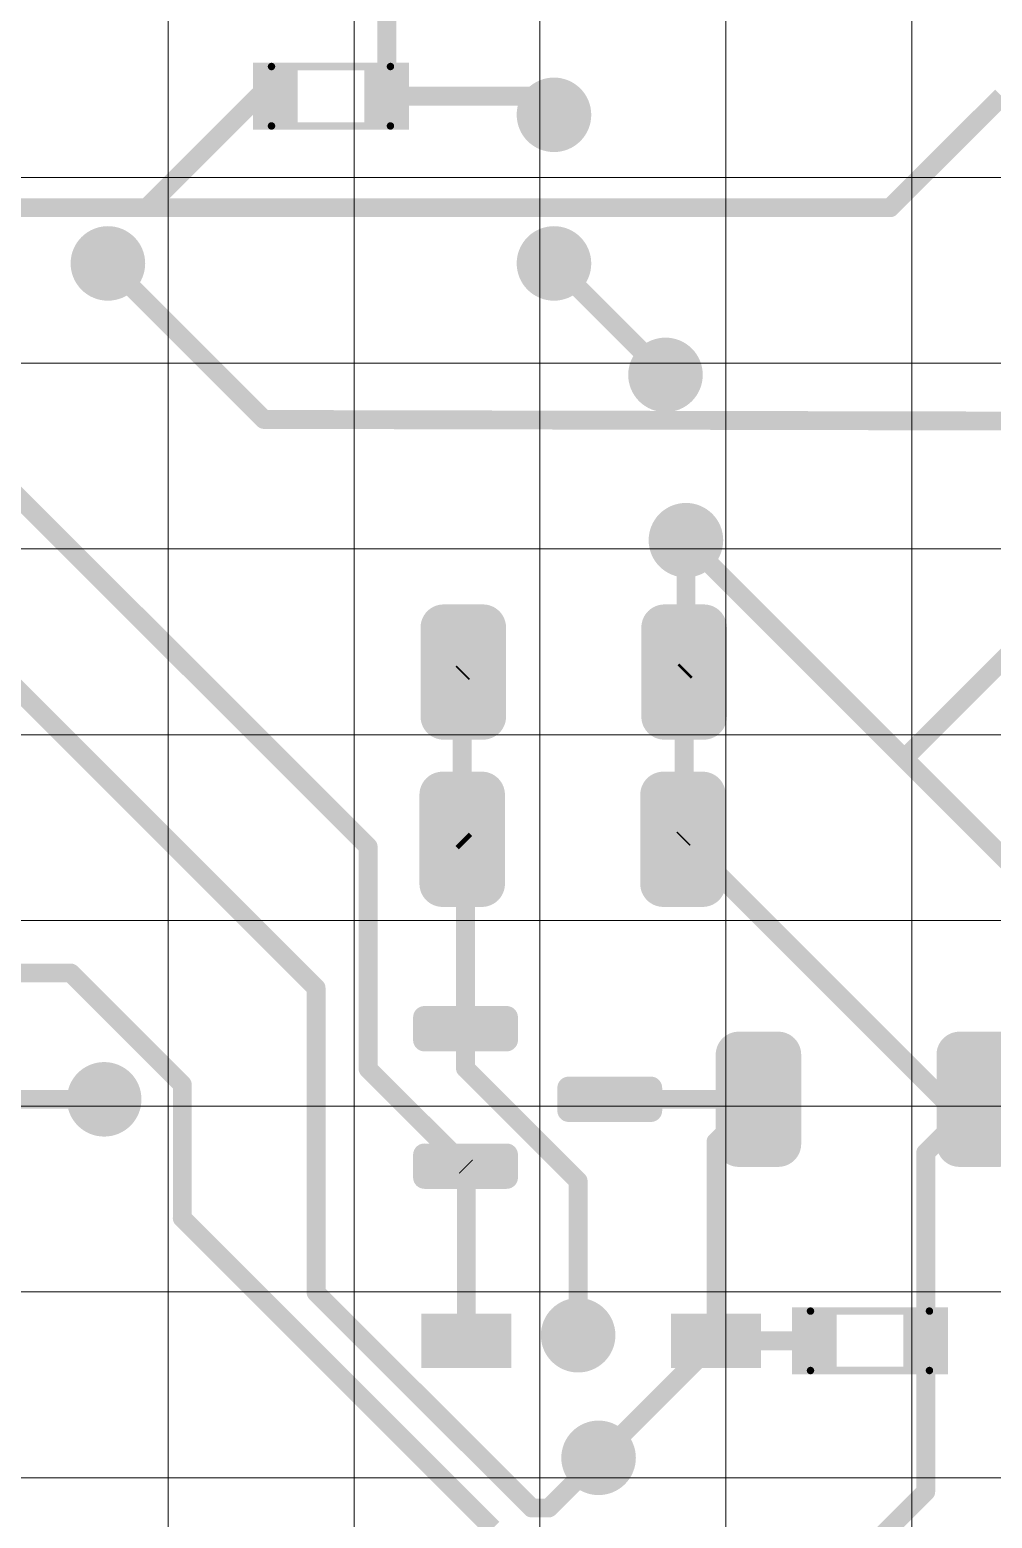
# Model space of a CAD drawing. Extents: x 1996 to 2593, y 74 to 494.
# Drawn here: x 2100.64 to 2113.58, y 351.96 to 371.99 of the extents above; entities that cross this region are included whole.
import ezdxf

# ---------------------------------------------------------------- set-up
doc = ezdxf.new("R2010")
doc.units = 0
doc.header["$MEASUREMENT"] = 0
doc.layers.get('0').update_dxf_attribs({"linetype": 'CONTINUOUS'})
for name, color, linetype in [('BottomSolder', 6, 'CONTINUOUS'), ('KeepOutLayer', 6, 'CONTINUOUS'), ('TopLayer', 1, 'CONTINUOUS')]:
    doc.layers.add(name, color=color, linetype=linetype)

# ---------------------------------------------------------------- blocks, each defined once
blk = doc.blocks.new('CAP3216X125N_41')
at = {"layer": 'TopLayer', "const_width": 0.31}
for points in [[(-1.905, 0.6, 1), (-1.594, 0.6, 1)], [(-1.376, 0.6, 1), (-1.065, 0.6, 1)], [(1.065, 0.6, 1), (1.376, 0.6, 1)], [(1.594, 0.6, 1), (1.905, 0.6, 1)], [(-1.905, -0.599, 1), (-1.594, -0.599, 1)], [(-1.376, -0.599, 1), (-1.065, -0.599, 1)], [(1.065, -0.599, 1), (1.376, -0.599, 1)], [(1.594, -0.599, 1), (1.905, -0.599, 1)]]:
    blk.add_lwpolyline(points, format="xyb", close=True, dxfattribs=at)
at = {"layer": 'TopLayer'}
for points in [[(-1.22, -0.91), (-1.22, 0.91), (-1.749, -0.91), (-1.749, 0.91)], [(1.75, -0.91), (1.75, 0.91), (1.221, -0.91), (1.221, 0.91)], [(-0.91, -0.599), (-0.91, 0.6), (-2.06, -0.599), (-2.06, 0.6)], [(2.06, -0.599), (2.06, 0.6), (0.91, -0.599), (0.91, 0.6)]]:
    blk.add_solid(points, dxfattribs=at)
blk = doc.blocks.new('CAP3216X125N_46')
at = {"layer": 'TopLayer', "const_width": 0.31}
for points in [[(-1.905, 0.599, 1), (-1.594, 0.599, 1)], [(-1.376, 0.599, 1), (-1.065, 0.599, 1)], [(1.065, 0.599, 1), (1.376, 0.599, 1)], [(1.594, 0.599, 1), (1.905, 0.599, 1)], [(-1.905, -0.6, 1), (-1.594, -0.6, 1)], [(-1.376, -0.6, 1), (-1.065, -0.6, 1)], [(1.065, -0.6, 1), (1.376, -0.6, 1)], [(1.594, -0.6, 1), (1.905, -0.6, 1)]]:
    blk.add_lwpolyline(points, format="xyb", close=True, dxfattribs=at)
at = {"layer": 'TopLayer'}
for points in [[(-1.22, -0.91), (-1.22, 0.91), (-1.749, -0.91), (-1.749, 0.91)], [(1.749, -0.91), (1.749, 0.91), (1.22, -0.91), (1.22, 0.91)], [(-0.91, -0.6), (-0.91, 0.599), (-2.06, -0.6), (-2.06, 0.599)], [(2.06, -0.6), (2.06, 0.599), (0.91, -0.6), (0.91, 0.599)]]:
    blk.add_solid(points, dxfattribs=at)
blk = doc.blocks.new('CAP3216X125N_48')
at = {"layer": 'TopLayer', "const_width": 0.31}
for points in [[(-1.905, 0.6, 1), (-1.594, 0.6, 1)], [(-1.376, 0.6, 1), (-1.065, 0.6, 1)], [(1.065, 0.6, 1), (1.376, 0.6, 1)], [(1.594, 0.6, 1), (1.905, 0.6, 1)], [(-1.905, -0.599, 1), (-1.594, -0.599, 1)], [(-1.376, -0.599, 1), (-1.065, -0.599, 1)], [(1.065, -0.599, 1), (1.376, -0.599, 1)], [(1.594, -0.599, 1), (1.905, -0.599, 1)]]:
    blk.add_lwpolyline(points, format="xyb", close=True, dxfattribs=at)
at = {"layer": 'TopLayer'}
for points in [[(-1.22, -0.91), (-1.22, 0.91), (-1.749, -0.91), (-1.749, 0.91)], [(1.749, -0.91), (1.749, 0.91), (1.22, -0.91), (1.22, 0.91)], [(-0.91, -0.599), (-0.91, 0.6), (-2.06, -0.599), (-2.06, 0.6)], [(2.06, -0.599), (2.06, 0.6), (0.91, -0.599), (0.91, 0.6)]]:
    blk.add_solid(points, dxfattribs=at)
blk = doc.blocks.new('___0603_81')
at = {"layer": 'KeepOutLayer', "const_width": 0.1}
for points in [[(-0.8, 0.4), (-0.8, -0.4)], [(0.8, 0.4), (-0.8, 0.4)], [(0.8, 0.4), (0.8, -0.4)], [(0.8, -0.4), (-0.8, -0.4)]]:
    blk.add_lwpolyline(points, dxfattribs=at)
at = {"layer": 'KeepOutLayer', "const_width": 0.05}
for points in [[(-0.825, 0.4, 1), (-0.775, 0.4, 1)], [(-0.825, 0.4, 1), (-0.775, 0.4, 1)], [(0.775, 0.4, 1), (0.825, 0.4, 1)], [(0.775, 0.4, 1), (0.825, 0.4, 1)], [(-0.825, -0.4, 1), (-0.775, -0.4, 1)], [(-0.825, -0.4, 1), (-0.775, -0.4, 1)], [(0.775, -0.4, 1), (0.825, -0.4, 1)], [(0.775, -0.4, 1), (0.825, -0.4, 1)]]:
    blk.add_lwpolyline(points, format="xyb", close=True, dxfattribs=at)
at = {"layer": 'TopLayer'}
for points in [[(-1.05, -0.45), (-0.45, -0.45), (-1.05, 0.45), (-0.45, 0.45)], [(0.45, -0.45), (1.05, -0.45), (0.45, 0.45), (1.05, 0.45)]]:
    blk.add_solid(points, dxfattribs=at)
blk = doc.blocks.new('___0603_102')
at = {"layer": 'KeepOutLayer', "const_width": 0.1}
for points in [[(-0.8, -0.4), (-0.8, 0.4)], [(-0.8, 0.4), (0.8, 0.4)], [(0.8, -0.4), (0.8, 0.4)], [(-0.8, -0.4), (0.8, -0.4)]]:
    blk.add_lwpolyline(points, dxfattribs=at)
at = {"layer": 'KeepOutLayer', "const_width": 0.05}
for points in [[(-0.825, 0.4, 1), (-0.775, 0.4, 1)], [(-0.825, 0.4, 1), (-0.775, 0.4, 1)], [(0.775, 0.4, 1), (0.825, 0.4, 1)], [(0.775, 0.4, 1), (0.825, 0.4, 1)], [(-0.825, -0.4, 1), (-0.775, -0.4, 1)], [(-0.825, -0.4, 1), (-0.775, -0.4, 1)], [(0.775, -0.4, 1), (0.825, -0.4, 1)], [(0.775, -0.4, 1), (0.825, -0.4, 1)]]:
    blk.add_lwpolyline(points, format="xyb", close=True, dxfattribs=at)
at = {"layer": 'TopLayer'}
for points in [[(-1.05, -0.45), (-0.45, -0.45), (-1.05, 0.45), (-0.45, 0.45)], [(0.45, -0.45), (1.05, -0.45), (0.45, 0.45), (1.05, 0.45)]]:
    blk.add_solid(points, dxfattribs=at)
blk = doc.blocks.new('SOD3715X145N_119')
at = {"layer": 'TopLayer'}
for points in [[(-2.285, -0.365), (-1.075, -0.365), (-2.285, 0.365), (-1.075, 0.365)], [(1.075, -0.365), (2.285, -0.365), (1.075, 0.365), (2.285, 0.365)]]:
    blk.add_solid(points, dxfattribs=at)
blk = doc.blocks.new('SOT23_3P96_237X112L42X44_127')
at = {"layer": 'TopLayer', "const_width": 0.152}
for points in [[(-1.599, 1.103, 1), (-1.446, 1.103, 1)], [(-0.494, 1.103, 1), (-0.341, 1.103, 1)], [(-1.599, 0.798, 1), (-1.446, 0.798, 1)], [(-0.494, 0.798, 1), (-0.341, 0.798, 1)], [(0.341, 0.153, 1), (0.494, 0.153, 1)], [(1.446, 0.153, 1), (1.599, 0.153, 1)], [(0.341, -0.152, 1), (0.494, -0.152, 1)], [(1.446, -0.152, 1), (1.599, -0.152, 1)], [(-1.599, -0.747, 1), (-1.446, -0.747, 1)], [(-0.494, -0.747, 1), (-0.341, -0.747, 1)], [(-1.599, -1.052, 1), (-1.446, -1.052, 1)], [(-0.494, -1.052, 1), (-0.341, -1.052, 1)]]:
    blk.add_lwpolyline(points, format="xyb", close=True, dxfattribs=at)
at = {"layer": 'TopLayer'}
for points in [[(-1.522, 1.255), (-1.522, 0.645), (-0.417, 1.255), (-0.417, 0.645)], [(-1.675, 1.103), (-1.675, 0.798), (-0.265, 1.103), (-0.265, 0.798)], [(0.418, 0.305), (0.418, -0.305), (1.523, 0.305), (1.523, -0.305)], [(0.265, 0.153), (0.265, -0.152), (1.675, 0.153), (1.675, -0.152)], [(-1.522, -0.595), (-1.522, -1.205), (-0.417, -0.595), (-0.417, -1.205)], [(-1.675, -0.747), (-1.675, -1.052), (-0.265, -0.747), (-0.265, -1.052)]]:
    blk.add_solid(points, dxfattribs=at)

msp = doc.modelspace()

# ---------------------------------------------------------------- linework, layer by layer
at = {"lineweight": 9}
for p, q in [((2102.5, 397.5), (2102.5, 317.5)), ((2105, 397.5), (2105, 317.5)), ((2107.5, 397.5), (2107.5, 315)), ((2110, 397.5), (2110, 317.5)), ((2112.5, 397.5), (2112.5, 317.5)), ((2137.5, 370), (2037.5, 370)), ((2157.5, 370), (2057.5, 370)), ((2137.5, 367.5), (2035, 367.5)), ((2157.5, 367.5), (2055, 367.5)), ((2137.5, 365), (2037.5, 365)), ((2157.5, 365), (2057.5, 365)), ((2137.5, 362.5), (2037.5, 362.5)), ((2157.5, 362.5), (2057.5, 362.5)), ((2137.5, 360), (2037.5, 360)), ((2157.5, 360), (2057.5, 360)), ((2137.5, 357.5), (2035, 357.5)), ((2157.5, 357.5), (2055, 357.5)), ((2137.5, 355), (2037.5, 355)), ((2157.5, 355), (2057.5, 355)), ((2137.5, 352.5), (2037.5, 352.5)), ((2157.5, 352.5), (2057.5, 352.5))]:
    msp.add_line(p, q, dxfattribs=at)
at = {"layer": 'BottomSolder', "const_width": 0.502}
for points in [[(2107.438, 370.843, 1), (2107.939, 370.843, 1)], [(2101.438, 368.843, 1), (2101.939, 368.843, 1)], [(2107.438, 368.843, 1), (2107.939, 368.843, 1)], [(2108.938, 367.343, 1), (2109.439, 367.343, 1)], [(2109.213, 365.118, 1), (2109.714, 365.118, 1)], [(2101.388, 357.593, 1), (2101.889, 357.593, 1)], [(2107.763, 354.418, 1), (2108.264, 354.418, 1)], [(2108.038, 352.768, 1), (2108.539, 352.768, 1)]]:
    msp.add_lwpolyline(points, format="xyb", close=True, dxfattribs=at)
at = {"layer": 'TopLayer', "const_width": 0.254}
for points in [[(2105.439, 371.093), (2105.439, 372.843)], [(2102.212, 369.593), (2103.712, 371.093)], [(2105.439, 371.093), (2107.439, 371.093)], [(2107.439, 371.093), (2107.689, 370.843)], [(2112.212, 369.593), (2113.712, 371.093)], [(2092.212, 369.593), (2102.212, 369.593)], [(2102.212, 369.593), (2112.212, 369.593)], [(2101.689, 368.843), (2103.789, 366.743)], [(2107.689, 368.843), (2109.189, 367.343)], [(2097.789, 368.393), (2105.189, 360.993)], [(2096.689, 366.893), (2104.489, 359.093)], [(2103.789, 366.743), (2127.489, 366.693)], [(2112.401, 362.18), (2116.064, 365.843)], [(2109.464, 363.368), (2109.464, 365.118)], [(2109.464, 365.118), (2112.401, 362.18)], [(2106.454, 363.328), (2106.469, 363.343)], [(2106.454, 361.093), (2106.454, 363.328)], [(2109.439, 363.343), (2109.464, 363.368)], [(2109.439, 361.108), (2109.439, 363.343)], [(2112.401, 362.18), (2115.189, 359.393)], [(2106.454, 361.093), (2106.499, 361.048)], [(2109.424, 361.093), (2109.439, 361.108)], [(2109.424, 361.093), (2112.924, 357.593)], [(2105.189, 358.003), (2105.189, 360.993)], [(2106.499, 358.543), (2106.499, 361.048)], [(2088.689, 359.293), (2101.189, 359.293)], [(2101.189, 359.293), (2102.689, 357.793)], [(2104.489, 354.993), (2104.489, 359.093)], [(2106.499, 358.008), (2106.499, 358.543)], [(2105.189, 358.003), (2106.499, 356.693)], [(2106.499, 358.008), (2108.014, 356.493)], [(2102.689, 355.993), (2102.689, 357.793)], [(2099.674, 357.593), (2101.639, 357.593)], [(2108.439, 357.593), (2110.439, 357.593)], [(2109.869, 357.023), (2110.439, 357.593)], [(2112.689, 356.873), (2113.409, 357.593)], [(2112.924, 357.593), (2113.409, 357.593)], [(2109.869, 354.343), (2109.869, 357.023)], [(2112.689, 354.343), (2112.689, 356.873)], [(2106.499, 356.693), (2106.509, 356.683)], [(2106.509, 354.343), (2106.509, 356.683)], [(2108.014, 354.418), (2108.014, 356.493)], [(2102.689, 355.993), (2106.864, 351.818)], [(2104.489, 354.993), (2107.389, 352.093)], [(2108.291, 352.765), (2109.869, 354.343)], [(2109.869, 354.343), (2110.962, 354.343)], [(2112.689, 352.31), (2112.689, 354.343)], [(2107.619, 352.093), (2108.291, 352.765)], [(2112.084, 351.705), (2112.689, 352.31)], [(2107.389, 352.093), (2107.619, 352.093)]]:
    msp.add_lwpolyline(points, dxfattribs=at)
at = {"layer": 'TopLayer'}
for points, const_width in [([(2103.648, 371.093, 1), (2103.775, 371.093, 1)], 0.127), ([(2105.375, 371.093, 1), (2105.502, 371.093, 1)], 0.127), ([(2105.375, 371.093, 1), (2105.502, 371.093, 1)], 0.127), ([(2107.489, 370.843, 1), (2107.889, 370.843, 1)], 0.4), ([(2107.375, 371.093, 1), (2107.502, 371.093, 1)], 0.127), ([(2107.375, 371.093, 1), (2107.502, 371.093, 1)], 0.127), ([(2107.625, 370.843, 1), (2107.752, 370.843, 1)], 0.127), ([(2102.148, 369.593, 1), (2102.275, 369.593, 1)], 0.127), ([(2102.148, 369.593, 1), (2102.275, 369.593, 1)], 0.127), ([(2102.148, 369.593, 1), (2102.275, 369.593, 1)], 0.127), ([(2112.148, 369.593, 1), (2112.275, 369.593, 1)], 0.127), ([(2112.148, 369.593, 1), (2112.275, 369.593, 1)], 0.127), ([(2101.489, 368.843, 1), (2101.889, 368.843, 1)], 0.4), ([(2107.489, 368.843, 1), (2107.889, 368.843, 1)], 0.4), ([(2101.625, 368.843, 1), (2101.752, 368.843, 1)], 0.127), ([(2107.625, 368.843, 1), (2107.752, 368.843, 1)], 0.127), ([(2108.989, 367.343, 1), (2109.389, 367.343, 1)], 0.4), ([(2109.125, 367.343, 1), (2109.252, 367.343, 1)], 0.127), ([(2103.725, 366.743, 1), (2103.852, 366.743, 1)], 0.127), ([(2103.725, 366.743, 1), (2103.852, 366.743, 1)], 0.127), ([(2109.264, 365.118, 1), (2109.664, 365.118, 1)], 0.4), ([(2109.4, 365.118, 1), (2109.527, 365.118, 1)], 0.127), ([(2109.4, 365.118, 1), (2109.527, 365.118, 1)], 0.127), ([(2106.39, 363.328, 1), (2106.517, 363.328, 1)], 0.127), ([(2106.39, 363.328, 1), (2106.517, 363.328, 1)], 0.127), ([(2106.405, 363.343, 1), (2106.532, 363.343, 1)], 0.127), ([(2109.375, 363.343, 1), (2109.502, 363.343, 1)], 0.127), ([(2109.375, 363.343, 1), (2109.502, 363.343, 1)], 0.127), ([(2109.4, 363.368, 1), (2109.527, 363.368, 1)], 0.127), ([(2109.4, 363.368, 1), (2109.527, 363.368, 1)], 0.127), ([(2112.338, 362.18, 1), (2112.465, 362.18, 1)], 0.127), ([(2112.338, 362.18, 1), (2112.465, 362.18, 1)], 0.127), ([(2112.338, 362.18, 1), (2112.465, 362.18, 1)], 0.127), ([(2106.39, 361.093, 1), (2106.517, 361.093, 1)], 0.127), ([(2106.39, 361.093, 1), (2106.517, 361.093, 1)], 0.127), ([(2109.36, 361.093, 1), (2109.487, 361.093, 1)], 0.127), ([(2109.36, 361.093, 1), (2109.487, 361.093, 1)], 0.127), ([(2109.375, 361.108, 1), (2109.502, 361.108, 1)], 0.127), ([(2109.375, 361.108, 1), (2109.502, 361.108, 1)], 0.127), ([(2105.125, 360.993, 1), (2105.252, 360.993, 1)], 0.127), ([(2105.125, 360.993, 1), (2105.252, 360.993, 1)], 0.127), ([(2106.435, 361.048, 1), (2106.562, 361.048, 1)], 0.127), ([(2106.435, 361.048, 1), (2106.562, 361.048, 1)], 0.127), ([(2101.125, 359.293, 1), (2101.252, 359.293, 1)], 0.127), ([(2101.125, 359.293, 1), (2101.252, 359.293, 1)], 0.127), ([(2104.425, 359.093, 1), (2104.552, 359.093, 1)], 0.127), ([(2104.425, 359.093, 1), (2104.552, 359.093, 1)], 0.127), ([(2106.435, 358.543, 1), (2106.562, 358.543, 1)], 0.127), ([(2106.435, 358.543, 1), (2106.562, 358.543, 1)], 0.127), ([(2101.439, 357.593, 1), (2101.839, 357.593, 1)], 0.4), ([(2105.125, 358.003, 1), (2105.252, 358.003, 1)], 0.127), ([(2105.125, 358.003, 1), (2105.252, 358.003, 1)], 0.127), ([(2106.435, 358.008, 1), (2106.562, 358.008, 1)], 0.127), ([(2106.435, 358.008, 1), (2106.562, 358.008, 1)], 0.127), ([(2102.625, 357.793, 1), (2102.752, 357.793, 1)], 0.127), ([(2102.625, 357.793, 1), (2102.752, 357.793, 1)], 0.127), ([(2101.575, 357.593, 1), (2101.702, 357.593, 1)], 0.127), ([(2108.375, 357.593, 1), (2108.502, 357.593, 1)], 0.127), ([(2110.375, 357.593, 1), (2110.502, 357.593, 1)], 0.127), ([(2110.375, 357.593, 1), (2110.502, 357.593, 1)], 0.127), ([(2112.86, 357.593, 1), (2112.987, 357.593, 1)], 0.127), ([(2112.86, 357.593, 1), (2112.987, 357.593, 1)], 0.127), ([(2113.345, 357.593, 1), (2113.472, 357.593, 1)], 0.127), ([(2113.345, 357.593, 1), (2113.472, 357.593, 1)], 0.127), ([(2109.805, 357.023, 1), (2109.932, 357.023, 1)], 0.127), ([(2109.805, 357.023, 1), (2109.932, 357.023, 1)], 0.127), ([(2112.625, 356.873, 1), (2112.752, 356.873, 1)], 0.127), ([(2112.625, 356.873, 1), (2112.752, 356.873, 1)], 0.127), ([(2106.435, 356.693, 1), (2106.562, 356.693, 1)], 0.127), ([(2106.435, 356.693, 1), (2106.562, 356.693, 1)], 0.127), ([(2106.445, 356.683, 1), (2106.572, 356.683, 1)], 0.127), ([(2106.445, 356.683, 1), (2106.572, 356.683, 1)], 0.127), ([(2107.95, 356.493, 1), (2108.077, 356.493, 1)], 0.127), ([(2107.95, 356.493, 1), (2108.077, 356.493, 1)], 0.127), ([(2102.625, 355.993, 1), (2102.752, 355.993, 1)], 0.127), ([(2102.625, 355.993, 1), (2102.752, 355.993, 1)], 0.127), ([(2104.425, 354.993, 1), (2104.552, 354.993, 1)], 0.127), ([(2104.425, 354.993, 1), (2104.552, 354.993, 1)], 0.127), ([(2107.814, 354.418, 1), (2108.214, 354.418, 1)], 0.4), ([(2106.445, 354.343, 1), (2106.572, 354.343, 1)], 0.127), ([(2107.95, 354.418, 1), (2108.077, 354.418, 1)], 0.127), ([(2109.805, 354.343, 1), (2109.932, 354.343, 1)], 0.127), ([(2109.805, 354.343, 1), (2109.932, 354.343, 1)], 0.127), ([(2109.805, 354.343, 1), (2109.932, 354.343, 1)], 0.127), ([(2110.898, 354.343, 1), (2111.025, 354.343, 1)], 0.127), ([(2112.625, 354.343, 1), (2112.752, 354.343, 1)], 0.127), ([(2112.625, 354.343, 1), (2112.752, 354.343, 1)], 0.127), ([(2108.089, 352.768, 1), (2108.489, 352.768, 1)], 0.4), ([(2108.228, 352.765, 1), (2108.355, 352.765, 1)], 0.127), ([(2108.228, 352.765, 1), (2108.355, 352.765, 1)], 0.127), ([(2112.625, 352.31, 1), (2112.752, 352.31, 1)], 0.127), ([(2112.625, 352.31, 1), (2112.752, 352.31, 1)], 0.127), ([(2107.325, 352.093, 1), (2107.452, 352.093, 1)], 0.127), ([(2107.325, 352.093, 1), (2107.452, 352.093, 1)], 0.127), ([(2107.555, 352.093, 1), (2107.682, 352.093, 1)], 0.127), ([(2107.555, 352.093, 1), (2107.682, 352.093, 1)], 0.127)]:
    msp.add_lwpolyline(points, format="xyb", close=True, dxfattribs=dict(at, const_width=const_width))

# ---------------------------------------------------------------- block references
at = {"rotation": 180}
for name, p in [('___0603_81', (2104.689, 371.093)), ('SOD3715X145N_119', (2108.189, 354.343))]:
    msp.add_blockref(name, p, dxfattribs=at)
for name, p in [('CAP3216X125N_48', (2107.954, 363.343)), ('CAP3216X125N_46', (2107.939, 361.093)), ('SOT23_3P96_237X112L42X44_127', (2107.469, 357.593)), ('CAP3216X125N_41', (2111.924, 357.593)), ('___0603_102', (2111.939, 354.343))]:
    msp.add_blockref(name, p)

doc.saveas('drawing.dxf')
